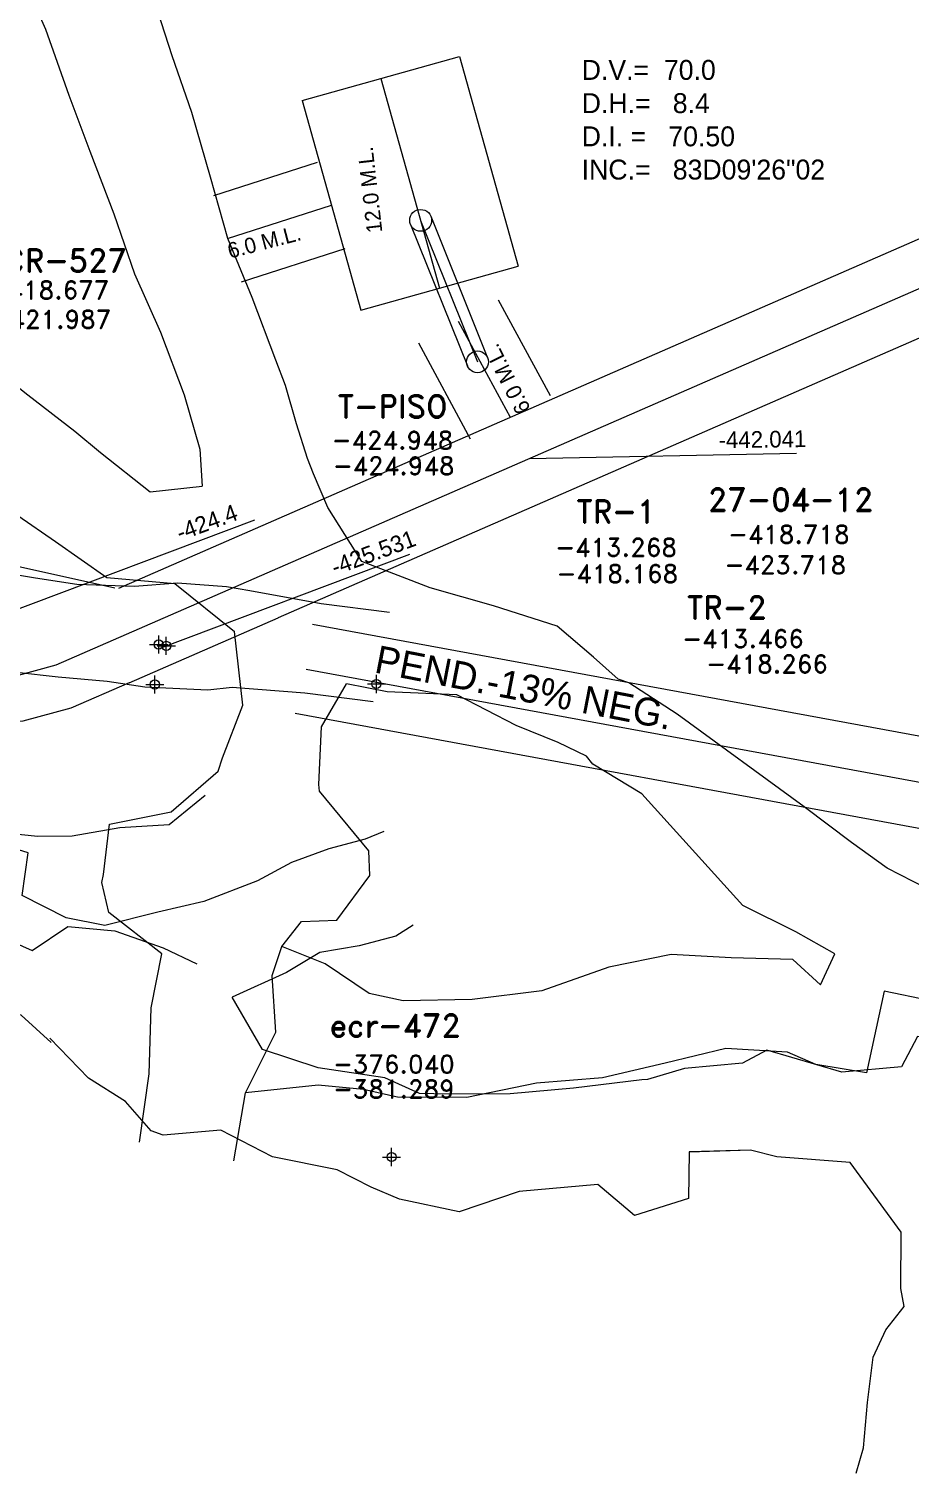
# Model space of a CAD drawing. Extents: x 0 to 99091, y -1812 to 13278.
# Drawn here: x 10396.3 to 10444.8, y 9960.8 to 10040.4 of the extents above; entities that cross this region are included whole.
import ezdxf
from ezdxf.enums import TextEntityAlignment as Align

# ---------------------------------------------------------------- set-up
doc = ezdxf.new("R2010")
doc.units = 0
doc.header["$MEASUREMENT"] = 0
doc.header["$PDMODE"] = 34
doc.header["$PDSIZE"] = 0.5
for name, color, linetype in [('F-380-8541-NW-FI3', 174, 'Continuous'), ('F-440-8181-E-SCR', 1, 'Continuous'), ('F-440-8185-W-SCR', 1, 'Continuous'), ('F-460-8340-EW-SCR', 5, 'Continuous'), ('proy82- 480', 7, 'Continuous'), ('R-380-8541-SE-SCR', 1, 'Continuous'), ('RAM-440-8183-EW', 1, 'Continuous')]:
    doc.layers.add(name, color=color, linetype=linetype)
doc.styles.add('ROMAND', font='ROMAND.SHX')
doc.styles.add('ROMANS', font='ROMANS.SHX', dxfattribs={"width": 2.5})

# ---------------------------------------------------------------- blocks, each defined once
blk = doc.blocks.new('F2')
at = {"lineweight": 0}
blk.add_point((0, 0), dxfattribs=at)
at = {"lineweight": 0, "style": 'ROMAND'}
for tag, height, p in [('NOMBRE', 1.25, (0.201, 6.617)), ('CIELO', 1, (0.136, 4.616)), ('PISO', 1, (0.136, 3.247))]:
    blk.add_attdef(tag, text='', height=height, dxfattribs=at).set_placement(p, align=Align.CENTER)
at = {"lineweight": 0, "style": 'ROMANS', "flags": 1}
for tag, p in [('MINA', (-0.074, -3.255)), ('LOCALIZACION', (-0.074, -4.928)), ('ESTRUCTURA', (-0.074, -6.618)), ('NIVEL', (-0.074, -8.29)), ('OBRA', (-0.074, -10.121)), ('FECHA', (-0.074, -11.793)), ('ATRAS', (-0.074, -13.483)), ('TOPOGRAFO', (2.675, -15.297))]:
    blk.add_attdef(tag, text='', height=1.25, dxfattribs=at).set_placement(p, align=Align.CENTER)

msp = doc.modelspace()

# ---------------------------------------------------------------- linework, layer by layer
at = {"color": 3, "linetype": 'Continuous', "lineweight": 0, "ltscale": 5, "flags": 128}
for points in [[(10411.36018, 10036.45329), (10420.02708, 10038.87916)], [(10420.02708, 10038.87916), (10423.26038, 10027.32756)], [(10411.36018, 10036.45329), (10414.59348, 10024.90169)], [(10406.50007, 10031.22665), (10412.2137, 10033.05817)], [(10417.33656, 10029.62689), (10420.46566, 10021.83146)], [(10418.45019, 10030.0739), (10421.57929, 10022.27847)], [(10408.02634, 10026.46529), (10413.73996, 10028.29681)], [(10414.59348, 10024.90169), (10423.26038, 10027.32756)], [(10425.04018, 10020.18725), (10422.18105, 10025.46222)], [(10420.64437, 10017.80464), (10417.78524, 10023.07962)]]:
    msp.add_lwpolyline(points, dxfattribs=at)
at = {"color": 1, "linetype": 'Continuous', "lineweight": 0, "ltscale": 5, "flags": 128}
for points in [[(10415.69363, 10037.66623), (10418.92693, 10026.11462)], [(10415.69363, 10037.66623), (10418.92693, 10026.11462)], [(10407.2632, 10028.84597), (10412.97683, 10030.67749)], [(10417.89338, 10029.8504), (10421.02248, 10022.05497)], [(10422.84228, 10018.99594), (10419.98315, 10024.27092)]]:
    msp.add_lwpolyline(points, dxfattribs=at)
at = {"color": 1, "linetype": 'Continuous', "lineweight": 0, "flags": 128}
msp.add_lwpolyline([(10423.89021, 10016.72832), (10438.58784, 10017.03222)], dxfattribs=at)
at = {"color": 1, "linetype": 'Continuous', "lineweight": 0, "elevation": -399.5838, "flags": 128}
for points in [[(10395.01, 10008.18), (10408.76935, 10013.3562)], [(10403.53914, 10006.28298), (10417.29849, 10011.45918)]]:
    msp.add_lwpolyline(points, dxfattribs=at)
at = {"color": 3, "linetype": 'Continuous', "lineweight": 0, "ltscale": 5}
for centre in [(10417.89338, 10029.8504), (10421.02248, 10022.05497)]:
    msp.add_circle(centre, 0.6, dxfattribs=at)
at = {"layer": 'F-440-8181-E-SCR', "color": 1, "linetype": 'Continuous', "lineweight": 0}
for points in [[(10448.89185, 9990.51125, -367.84185), (10446.53128, 9992.65172, -368.17306), (10445.0167, 9993.42989, -368.29516), (10443.58822, 9994.15722, -368.01596)], [(10448.89185, 9990.51121, -371.94185), (10446.53128, 9992.65172, -372.07306), (10445.0167, 9993.42989, -372.39516), (10443.58822, 9994.15722, -372.11596)]]:
    msp.add_polyline3d(points, dxfattribs=at)
at = {"layer": 'F-440-8185-W-SCR', "color": 1, "linetype": 'Continuous', "lineweight": 0}
for points in [[(10389.28993, 9999.06102, -367.64285), (10390.41159, 9998.14829, -367.48057), (10393.34215, 9996.7027, -367.59055), (10395.01442, 9996.11992, -367.85286), (10396.80613, 9995.93174, -367.91885), (10398.70747, 9995.93842, -367.9885), (10401.33204, 9996.41017, -368.28381), (10404.0417, 9996.57736, -367.98279), (10406.02158, 9998.18212, -367.65244)], [(10389.28993, 9999.06102, -371.44285), (10390.41159, 9998.14829, -371.78057), (10393.34215, 9996.7027, -371.99055), (10395.01442, 9996.11992, -371.95286), (10396.80613, 9995.93174, -372.01885), (10398.70747, 9995.93842, -372.0885), (10401.33204, 9996.41017, -372.18381), (10404.0417, 9996.57736, -372.38279), (10406.02158, 9998.18212, -372.35244)], [(10386.94854, 9994.19503, -367.64285), (10390.1269, 9992.35528, -367.48057), (10393.01328, 9990.01078, -367.59055), (10394.73463, 9990.42679, -367.85286), (10396.4969, 9989.63934, -367.91885), (10398.46205, 9990.94445, -367.9885), (10401.05226, 9990.71704, -368.28381), (10403.70793, 9989.78556, -367.98279), (10405.56509, 9988.89333, -367.65244)], [(10386.94854, 9994.19503, -371.44285), (10390.1269, 9992.35528, -371.78057), (10393.01328, 9990.01078, -371.99055), (10394.73463, 9990.42679, -371.95286), (10396.4969, 9989.63934, -372.01885), (10398.46205, 9990.94445, -372.0885), (10401.05226, 9990.71704, -372.18381), (10403.70793, 9989.78556, -372.38279), (10405.56509, 9988.89333, -372.35244)], [(10439.91218, 9987.73863, -368.75427), (10439.91218, 9987.73863, -368.75427), (10438.38928, 9989.12781, -368.52335), (10434.98975, 9989.22199, -368.35763), (10431.69575, 9989.41029, -368.19385), (10428.25056, 9988.70577, -368.72813), (10424.57149, 9987.41364, -368.25855), (10420.73844, 9986.93162, -367.7851), (10416.92822, 9986.84895, -367.81166), (10416.92822, 9986.84895, -367.81166), (10415.04879, 9987.25688, -368.07493), (10412.63894, 9988.89709, -367.62661), (10410.24021, 9989.85648, -367.30562)], [(10439.91218, 9987.73863, -373.05427), (10439.91218, 9987.73863, -373.05427), (10438.38928, 9989.12781, -372.72335), (10434.98975, 9989.22199, -372.95763), (10431.69575, 9989.41029, -372.99385), (10428.25056, 9988.70577, -372.82813), (10424.57149, 9987.41364, -372.45855), (10420.73844, 9986.93162, -372.2851), (10416.92822, 9986.84895, -372.11166), (10416.92822, 9986.84895, -372.11166), (10415.04879, 9987.25688, -371.97493), (10412.63894, 9988.89709, -372.12661), (10410.24021, 9989.85648, -372.60562)], [(10439.91218, 9987.73863, -373.05427), (10440.69536, 9989.44538, -372.09405)], [(10439.91218, 9987.73863, -368.75427), (10440.69536, 9989.44538, -367.99405)], [(10442.43885, 9982.88651, -368.40839), (10439.66106, 9983.3458, -368.75427), (10438.09821, 9984.03612, -368.52335), (10434.70438, 9984.23014, -368.35763), (10431.35331, 9983.42007, -368.19385), (10427.90241, 9982.61572, -368.72813), (10424.28041, 9982.32196, -368.25855), (10420.43024, 9981.54043, -367.7851), (10416.62573, 9981.55759, -367.81166), (10416.52591, 9981.5633, -367.80972), (10414.7463, 9981.96552, -368.07493), (10412.25655, 9982.20801, -367.62661), (10408.24709, 9981.78953, -368.16331)], [(10442.43885, 9982.88651, -373.10839), (10439.66106, 9983.3458, -373.05427), (10438.09821, 9984.03612, -372.72335), (10434.70438, 9984.23014, -372.95763), (10431.35331, 9983.42007, -372.99385), (10427.90241, 9982.61572, -372.82813), (10424.28041, 9982.32196, -372.45855), (10420.43024, 9981.54043, -372.2851), (10416.62573, 9981.55759, -372.11166), (10416.52591, 9981.5633, -372.10972), (10414.7463, 9981.96552, -371.97493), (10412.25655, 9982.20801, -372.12661), (10408.24709, 9981.78953, -372.56331)]]:
    msp.add_polyline3d(points, dxfattribs=at)
at = {"layer": 'F-460-8340-EW-SCR', "linetype": 'Continuous', "lineweight": 0}
for points in [[(10415.85616, 9996.18225, -375.58282), (10414.84558, 9995.75925, -375.52355), (10412.82894, 9995.22919, -375.59221), (10410.77775, 9994.47859, -375.57367), (10408.91125, 9993.47161, -375.94233), (10405.94409, 9992.32779, -375.85173), (10403.42441, 9991.74421, -375.88436), (10400.50243, 9991.00452, -374.89962)], [(10415.85616, 9996.18225, -380.48282), (10414.84558, 9995.75925, -380.22355), (10412.82894, 9995.22919, -380.19221), (10410.77775, 9994.47859, -380.27367), (10408.91125, 9993.47161, -380.44233), (10405.94409, 9992.32779, -380.65173), (10403.42441, 9991.74421, -380.58436), (10400.50243, 9991.00452, -380.59962)], [(10400.50243, 9991.00452, -374.89962), (10398.36374, 9991.43737, -374.79663), (10395.95231, 9992.65597, -374.89283), (10396.27277, 9995.00453, -375.49099), (10394.53876, 9995.54317, -375.49057), (10393.15764, 9993.28032, -375.48888), (10390.23767, 9993.63209, -375.78494), (10387.65184, 9994.71073, -375.781), (10385.05263, 9995.25668, -376.12181)], [(10400.50243, 9991.00452, -380.59962), (10398.36374, 9991.43737, -380.59663), (10395.95231, 9992.65597, -380.69283), (10396.27323, 9995.00477, -380.79099), (10394.53876, 9995.54317, -380.79057), (10393.15764, 9993.28032, -380.78888), (10390.23767, 9993.63209, -380.78494), (10387.65184, 9994.71073, -380.781), (10385.05263, 9995.25668, -380.72181)], [(10417.47776, 9991.03148, -375.58282), (10416.52724, 9990.41771, -375.52355), (10414.5106, 9989.88766, -375.59221), (10412.33929, 9989.51859, -375.57367), (10410.50282, 9988.41623, -375.94233), (10407.5163, 9987.05998, -375.85277), (10407.5163, 9987.05998, -375.85277)], [(10417.47776, 9991.03148, -380.48282), (10416.52724, 9990.41771, -380.22355), (10414.5106, 9989.88766, -380.19221), (10412.33929, 9989.51859, -380.27367), (10410.50282, 9988.41623, -380.44233), (10407.5163, 9987.05998, -380.64958), (10407.5163, 9987.05998, -380.64958)], [(10397.5369, 9984.5535, -380.59962), (10395.89943, 9986.07667, -380.59663), (10393.15385, 9986.56839, -380.69283), (10391.80561, 9986.74794, -380.79099), (10391.53303, 9986.87324, -380.79057), (10390.40095, 9987.2836, -380.78888), (10387.85689, 9988.4531, -380.78494), (10385.27106, 9989.53174, -380.781), (10382.74897, 9990.03079, -380.67748), (10380.88052, 9987.48778, -380.57593), (10378.29492, 9988.79969, -380.5755)], [(10397.5369, 9984.5535, -374.89962), (10395.89943, 9986.07667, -374.79663), (10393.15385, 9986.56839, -374.89283), (10391.80561, 9986.74794, -375.49099), (10391.53303, 9986.87324, -375.49057), (10390.40095, 9987.2836, -375.48888), (10387.85689, 9988.4531, -375.78494), (10385.27106, 9989.53174, -375.781), (10382.74897, 9990.03079, -375.77748), (10380.88058, 9987.48778, -375.77593), (10378.29498, 9988.79965, -375.7755)], [(10417.82547, 9981.75226, -376.21981), (10415.91315, 9982.62431, -376.06917), (10412.25296, 9983.15898, -375.48478), (10409.17983, 9984.17875, -376.20762), (10407.5163, 9987.05998, -375.85277), (10407.5163, 9987.05998, -375.85277)], [(10417.82547, 9981.75226, -380.91981), (10415.91315, 9982.62431, -380.86917), (10412.25296, 9983.15898, -380.88478), (10409.17983, 9984.17875, -380.80762), (10407.5163, 9987.05998, -380.64958)], [(10447.94139, 9982.58625, -376.47019), (10447.94139, 9982.58625, -376.47019), (10447.94139, 9982.58625, -376.47019), (10447.94139, 9982.58625, -376.47019), (10447.59531, 9984.59357, -377.10104), (10445.26443, 9984.89153, -377.09969), (10444.37337, 9983.22758, -377.192), (10441.08755, 9982.92229, -376.47709), (10436.95673, 9984.14539, -376.75902), (10435.61825, 9983.41844, -376.65269), (10432.43201, 9983.12241, -375.93823), (10430.37804, 9982.52985, -376.12875), (10430.07933, 9982.50209, -376.12739), (10426.30492, 9982.05098, -375.81022), (10422.81996, 9981.72719, -375.49441), (10419.40682, 9981.71136, -374.97904), (10417.82547, 9981.75226, -376.21981), (10417.82547, 9981.75226, -376.21981)], [(10447.94139, 9982.58625, -381.37019), (10447.94139, 9982.58625, -381.37019), (10447.94139, 9982.58625, -381.37019), (10447.94139, 9982.58625, -381.37019), (10447.59531, 9984.59357, -381.30104), (10445.26443, 9984.89153, -381.29969), (10444.37337, 9983.22758, -381.292), (10441.08755, 9982.92229, -381.27709), (10436.95673, 9984.14539, -381.05902), (10435.61825, 9983.41844, -380.95269), (10432.43201, 9983.12241, -380.93823), (10430.37804, 9982.52985, -381.02875), (10430.07933, 9982.50209, -381.02739), (10426.30492, 9982.05098, -381.01022), (10422.81996, 9981.72719, -380.99441), (10419.40682, 9981.71136, -381.17904), (10417.82547, 9981.75226, -380.91981), (10417.82547, 9981.75226, -380.91981)], [(10415.17064, 9976.59553, -376.21981), (10413.30409, 9977.55649, -376.06917), (10409.73544, 9978.26898, -375.48478), (10406.89118, 9979.73329, -376.20762), (10403.71319, 9979.45735, -375.74252), (10403.04523, 9979.68876, -375.72564), (10401.63375, 9981.31523, -374.87741), (10399.5921, 9982.59128, -374.71954), (10397.47222, 9984.8074, -374.94962)], [(10415.17064, 9976.59553, -380.91981), (10413.30409, 9977.55649, -380.86917), (10409.73544, 9978.26898, -380.88478), (10406.89118, 9979.73329, -380.80762), (10403.71319, 9979.45735, -380.74252), (10403.04523, 9979.68876, -380.72564), (10401.63375, 9981.31523, -380.77741), (10399.5921, 9982.59128, -380.61954), (10397.47222, 9984.8074, -380.64962)], [(10441.55011, 9977.94374, -376.47709), (10437.50255, 9978.27069, -376.75902), (10436.06231, 9978.63903, -376.65269), (10432.68024, 9978.53453, -375.93823), (10432.6401, 9975.97677, -376.12875), (10429.67812, 9975.02545, -376.12739), (10427.64894, 9976.74212, -375.81022), (10423.31953, 9976.35035, -375.49441), (10420.00815, 9975.23924, -374.97904), (10416.7294, 9975.93891, -375.76458), (10415.17064, 9976.59553, -376.21981)], [(10441.55011, 9977.94374, -381.27709), (10437.50255, 9978.27069, -381.05902), (10436.06231, 9978.63903, -380.95269), (10432.67615, 9978.53043, -380.93823), (10432.64016, 9975.97689, -381.02875), (10429.67812, 9975.02545, -381.02739), (10427.64925, 9976.7416, -381.01022), (10423.31953, 9976.35035, -380.99441), (10420.00815, 9975.23924, -381.17904), (10416.7294, 9975.93891, -380.96458), (10415.17064, 9976.59553, -380.91981)], [(10441.86985, 9960.84243, -376.5735), (10442.27893, 9962.23891, -376.22347), (10442.49514, 9964.73597, -375.93411), (10442.81134, 9967.23237, -376.14475), (10443.52106, 9968.72684, -376.79114), (10444.52947, 9970.01949, -376.94467), (10444.33596, 9971.02013, -376.60893), (10444.35606, 9974.11808, -377.09813), (10441.55011, 9977.94374, -376.47709)], [(10441.86985, 9960.84243, -381.0735), (10442.27893, 9962.23891, -381.12347), (10442.49514, 9964.73597, -381.23411), (10442.81134, 9967.23237, -381.14475), (10443.52106, 9968.72684, -381.19114), (10444.52947, 9970.01949, -381.14467), (10444.33596, 9971.02013, -381.20893), (10444.35606, 9974.11808, -381.09813), (10441.55011, 9977.94374, -381.27709)]]:
    msp.add_polyline3d(points, dxfattribs=at)
at = {"layer": 'proy82- 480', "color": 3, "linetype": 'Continuous', "lineweight": 0, "flags": 128}
for points in [[(10349.00686, 10063.73264), (10349.72041, 10064.24445), (10352.1744, 10065.48313), (10354.79889, 10066.3113), (10357.50772, 10066.73163), (10360.26391, 10066.70828), (10362.96947, 10066.26512), (10365.57349, 10065.40101), (10368.00977, 10064.14207), (10370.22764, 10062.51952), (10372.1667, 10060.5571), (10373.75325, 10058.3452), (10374.87448, 10056.20584), (10381.20178, 10023.58032), (10387.22425, 10015.85223), (10388.73337, 10014.40941), (10390.486, 10013.29178), (10392.04855, 10012.38505), (10393.85695, 10011.45656), (10395.68916, 10010.79362), (10401.05323, 10009.61571)], [(10447.26181, 10029.65245), (10401.24888, 10009.57275)], [(10448.79819, 10024.86755), (10410.03917, 10007.9534), (10410.03917, 10007.9534)], [(10448.79819, 10024.86755), (10410.03917, 10007.9534), (10410.03917, 10007.9534)], [(10401.84704, 10004.37842), (10410.03917, 10007.9534)], [(10411.93073, 10007.60494), (10449.92717, 10000.60527)], [(10411.93073, 10007.60494), (10449.92717, 10000.60527)], [(10401.84704, 10004.37842), (10398.62894, 10002.97406), (10395.98998, 10002.26492), (10393.26478, 10001.97376), (10390.51896, 10002.10229), (10387.82941, 10002.67528), (10385.26819, 10003.6532), (10385.04127, 10003.78271), (10385.26189, 10002.64512), (10385.85699, 9997.60625), (10385.53048, 9994.77887), (10384.79334, 9992.1678), (10374.37219, 9967.55235)], [(10401.84704, 10004.37842), (10398.62894, 10002.97406), (10395.98998, 10002.26492), (10393.26478, 10001.97376), (10390.51896, 10002.10229), (10387.82941, 10002.67528), (10385.26819, 10003.6532), (10385.04127, 10003.78271), (10385.26189, 10002.64512), (10385.85699, 9997.60625), (10385.53048, 9994.77887), (10384.79334, 9992.1678), (10374.37219, 9967.55235)], [(10410.97717, 10002.69647), (10449.21283, 9995.65273)]]:
    msp.add_lwpolyline(points, dxfattribs=at)
at = {"layer": 'proy82- 480', "color": 1, "linetype": 'Continuous', "lineweight": 0, "elevation": -399.5838, "flags": 128}
for points in [[(10448.03, 10027.26), (10397.8, 10005.34), (10395.53, 10004.73), (10393.19, 10004.48), (10390.84, 10004.59), (10388.54, 10005.08), (10386.34, 10005.92), (10384.29, 10007.09), (10382.46, 10008.57), (10348.98, 10037.92), (10347.32, 10039.59), (10345.95, 10041.5)], [(10411.58916, 10005.1258), (10449.57, 9998.129)]]:
    msp.add_lwpolyline(points, dxfattribs=at)
at = {"layer": 'R-380-8541-SE-SCR', "color": 1, "linetype": 'Continuous', "lineweight": 0}
for points in [[(10402.13369, 10009.67513, -418.06879), (10398.94986, 10009.79041, -421.67888), (10396.67887, 10010.14434, -421.74708), (10393.82059, 10010.61617, -421.3809), (10391.85085, 10011.22634, -421.84023)], [(10402.13369, 10009.67513, -422.86879), (10398.94986, 10009.79041, -425.97888), (10396.67887, 10010.14434, -425.84708), (10393.82059, 10010.61617, -425.6809), (10391.85085, 10011.22634, -425.44023)], [(10416.1723, 10008.24831, -418.71833), (10412.40605, 10008.72775, -418.46242), (10408.47913, 10009.43957, -417.89305), (10407.20288, 10009.67092, -418.10551), (10404.49869, 10009.85621, -418.02368), (10402.13369, 10009.67513, -418.06879)], [(10416.1723, 10008.24831, -423.71833), (10412.40605, 10008.72775, -423.46242), (10408.47913, 10009.43957, -423.29305), (10407.20288, 10009.67092, -423.20551), (10404.49869, 10009.85621, -423.02368), (10402.13369, 10009.67513, -422.86879)], [(10402.70342, 10004.14107, -426.15393), (10400.62821, 10004.45569, -425.93359), (10397.92633, 10004.69214, -425.97888), (10395.63566, 10004.94802, -425.84708), (10392.6396, 10004.73355, -425.6809), (10390.40798, 10005.28356, -425.44911)], [(10402.70342, 10004.14107, -421.35393), (10400.62821, 10004.45569, -421.63359), (10397.92633, 10004.69214, -421.67888), (10395.63566, 10004.94802, -421.74708), (10392.6396, 10004.73355, -421.3809), (10390.40798, 10005.28356, -421.64911)], [(10415.2805, 10003.32849, -418.71833), (10411.51425, 10003.80793, -418.46242), (10407.51598, 10004.12616, -417.89305), (10406.16838, 10003.96392, -418.10551), (10402.70342, 10004.14107, -421.35393)], [(10415.2805, 10003.32849, -423.71833), (10411.51425, 10003.80793, -423.46242), (10407.51598, 10004.12616, -423.29305), (10406.16838, 10003.96392, -423.20551), (10402.70342, 10004.14107, -426.15393)]]:
    msp.add_polyline3d(points, dxfattribs=at)
at = {"layer": 'RAM-440-8183-EW', "color": 1, "linetype": 'Continuous', "lineweight": 0, "flags": 128}
for points, elevation in [([(10397.8841, 10051.65708), (10398.2906, 10048.86524), (10397.68799, 10046.51093), (10397.1364, 10044.75371), (10396.68683, 10044.19067), (10396.41714, 10042.20887), (10397.24062, 10040.37627), (10398.50838, 10036.7502), (10399.67823, 10033.66452), (10400.98987, 10030.20481), (10402.13711, 10026.89666), (10403.56487, 10023.69486), (10404.87651, 10020.23515), (10405.73427, 10017.24578), (10405.85348, 10015.21006), (10405.85348, 10015.21006)], -368.09789), ([(10414.65421, 10011.05454), (10414.65421, 10011.05454), (10414.65421, 10011.05454), (10414.65421, 10011.05454), (10414.65421, 10011.05454), (10414.65421, 10011.05454), (10414.65421, 10011.05454), (10412.77899, 10014.0252), (10411.98258, 10015.88372), (10411.65806, 10016.72891), (10411.05513, 10018.63807), (10410.45756, 10020.74686), (10409.92582, 10022.14944), (10408.61417, 10025.60915), (10407.27992, 10028.8464), (10406.31969, 10032.22545), (10405.28857, 10035.79151), (10404.21223, 10038.91264), (10403.03797, 10042.57416), (10403.26766, 10046.0342), (10404.56773, 10048.32893), (10406.31508, 10048.65801)], -368.58928)]:
    msp.add_lwpolyline(points, dxfattribs=dict(at, elevation=elevation))
at = {"layer": 'RAM-440-8183-EW', "color": 1, "linetype": 'Continuous', "lineweight": 0}
for points in [[(10391.14687, 10024.77873, -367.68368), (10392.31323, 10023.50584, -367.72526), (10394.13165, 10021.91216, -367.68467), (10396.25448, 10020.23312, -367.8515), (10398.84912, 10018.23459, -368.13243)], [(10391.14687, 10024.77873, -372.28368), (10392.31323, 10023.50584, -372.32526), (10394.13165, 10021.91216, -372.38467), (10396.25448, 10020.23312, -372.4515), (10398.84912, 10018.23459, -372.43243)], [(10398.84912, 10018.23459, -368.13243), (10400.26568, 10017.0623, -368.3421), (10402.99536, 10014.90242, -368.69951), (10405.85348, 10015.21006, -368.09789), (10405.85348, 10015.21006, -368.09789)], [(10395.70919, 10013.59769, -368.13243), (10397.78998, 10012.15099, -368.3421), (10400.60969, 10010.1697, -368.69951), (10404.34715, 10009.85354, -368.75605), (10407.6386, 10007.2028, -368.72833)], [(10428.77952, 10004.58009, -368.30911), (10427.40927, 10005.79422, -368.44397), (10425.40358, 10007.48675, -368.89435), (10421.8971, 10008.60835, -368.56831), (10418.41718, 10009.61082, -368.84086), (10414.65421, 10011.05454, -368.92207)], [(10428.77952, 10004.58009, -372.00911), (10427.40927, 10005.79422, -372.14397), (10425.40358, 10007.48675, -372.49435), (10421.8971, 10008.60835, -372.76831), (10418.41718, 10009.61082, -372.84086), (10414.65421, 10011.05454, -372.82207)], [(10406.73674, 9999.51328, -372.55049), (10406.98324, 10000.23837, -372.48747), (10408.09573, 10003.14669, -372.751), (10407.6386, 10007.20281, -372.82833)], [(10406.73674, 9999.51328, -367.85049), (10406.98324, 10000.23837, -367.98747), (10408.09573, 10003.14669, -368.151), (10407.6386, 10007.2028, -368.72833)], [(10412.28565, 9998.77742, -372.48747), (10412.28565, 9998.77742, -372.48747), (10412.43407, 10001.95136, -372.751), (10413.81269, 10004.31969, -372.7053)], [(10412.28565, 9998.77742, -367.98747), (10412.28565, 9998.77742, -367.98747), (10412.43407, 10001.95136, -368.151), (10413.81269, 10004.31969, -369.0053)], [(10427.02572, 10000.32754, -368.30911), (10425.46485, 10001.07943, -368.44397), (10423.15415, 10002.03239, -368.89435), (10419.87642, 10003.70867, -368.56831), (10416.05337, 10003.87912, -368.84086), (10413.81269, 10004.31969, -369.0053)], [(10427.02572, 10000.32754, -372.00911), (10425.46485, 10001.07943, -372.14397), (10423.15415, 10002.03239, -372.49435), (10419.87642, 10003.70867, -372.76831), (10416.05337, 10003.87912, -372.84086), (10413.81269, 10004.31969, -372.7053)], [(10439.02025, 9997.54984, -366.95296), (10432.02099, 10002.64468, -367.55708), (10429.35254, 10004.37181, -368.33436), (10428.77952, 10004.58009, -368.30911)], [(10439.02025, 9997.54984, -371.95296), (10432.02099, 10002.64468, -372.15708), (10429.35254, 10004.37181, -372.23436), (10428.77952, 10004.58009, -372.00911)], [(10435.64276, 9992.11361, -366.95296), (10430.07919, 9998.25498, -367.55708), (10427.37028, 9999.89067, -368.33436), (10427.02572, 10000.32754, -368.30911)], [(10435.64276, 9992.11361, -371.95296), (10430.07919, 9998.25498, -372.15708), (10427.37028, 9999.89067, -372.23436), (10427.02572, 10000.32754, -372.00911)], [(10402.41208, 9979.0647, -368.24394), (10402.94846, 9982.83091, -368.16331), (10403.05397, 9986.479, -367.88166), (10403.63636, 9989.44227, -367.69706), (10400.72229, 9991.72711, -367.30562), (10400.33434, 9993.38299, -367.71352), (10400.42112, 9993.82454, -367.71582), (10400.75906, 9996.58107, -367.62994), (10404.15548, 9997.26897, -367.93672), (10406.73674, 9999.51328, -367.85049), (10406.73674, 9999.51328, -367.85049)], [(10402.41208, 9979.0647, -372.54394), (10402.94846, 9982.83091, -372.56331), (10403.05397, 9986.479, -372.58166), (10403.63636, 9989.44227, -372.59706), (10400.72229, 9991.72711, -372.60562), (10400.33434, 9993.38299, -372.61352), (10400.42112, 9993.82454, -372.61582), (10400.75906, 9996.58107, -372.52994), (10404.15548, 9997.26897, -372.53672), (10406.73674, 9999.51328, -372.55049), (10406.73674, 9999.51328, -372.55049)], [(10407.61259, 9978.0426, -368.24394), (10408.24709, 9981.78953, -368.16331), (10409.92257, 9985.12906, -367.88166), (10409.71998, 9988.24661, -367.69706), (10410.24021, 9989.85648, -367.30562), (10411.3241, 9991.22308, -367.71352), (10413.27522, 9991.29822, -367.71582), (10415.085, 9993.76548, -367.62994), (10415.04711, 9995.12836, -367.93672), (10412.32974, 9998.41404, -367.85049), (10412.28565, 9998.77742, -367.98747)], [(10407.61259, 9978.0426, -372.54394), (10408.24709, 9981.78953, -372.56331), (10409.92257, 9985.12906, -372.58166), (10409.71998, 9988.24661, -372.59706), (10410.24021, 9989.85648, -372.60562), (10411.3241, 9991.22308, -372.61352), (10413.27522, 9991.29822, -372.61582), (10415.085, 9993.76548, -372.52994), (10415.04711, 9995.12836, -372.53672), (10412.32974, 9998.41404, -372.55049), (10412.28565, 9998.77742, -372.48747)], [(10443.58822, 9994.15722, -368.01596), (10443.58822, 9994.15722, -368.01596), (10443.58822, 9994.15722, -368.01596), (10443.58822, 9994.15722, -368.01596), (10443.58822, 9994.15722, -368.01596), (10441.62244, 9995.57993, -367.67639), (10439.02025, 9997.54984, -366.95296)], [(10443.58822, 9994.15722, -372.11596), (10443.58822, 9994.15722, -372.11596), (10443.58822, 9994.15722, -372.11596), (10443.58822, 9994.15722, -372.11596), (10443.58822, 9994.15722, -372.11596), (10441.62244, 9995.57993, -371.97639), (10439.02025, 9997.54984, -371.95296)], [(10440.69536, 9989.44538, -367.99405), (10440.69536, 9989.44538, -367.99405), (10440.69536, 9989.44538, -367.99405), (10440.69536, 9989.44538, -367.99405), (10440.69536, 9989.44538, -367.99405), (10438.56159, 9990.65335, -367.67639), (10435.64276, 9992.11361, -366.95296)], [(10440.69536, 9989.44538, -372.09405), (10440.69536, 9989.44538, -372.09405), (10440.69536, 9989.44538, -372.09405), (10440.69536, 9989.44538, -372.09405), (10440.69536, 9989.44538, -372.09405), (10438.56159, 9990.65335, -371.97639), (10435.64276, 9992.11361, -371.95296)], [(10447.02525, 9984.97467, -367.0826), (10445.90299, 9986.86776, -367.84185), (10443.42978, 9987.39904, -368.17306), (10442.43885, 9982.88651, -368.40839)], [(10447.02525, 9984.97467, -371.3016), (10445.90299, 9986.86776, -371.94185), (10443.42978, 9987.39904, -372.07306), (10442.43885, 9982.88651, -373.10839)]]:
    msp.add_polyline3d(points, dxfattribs=at)

# ---------------------------------------------------------------- block references
at = {"color": 4, "linetype": 'Continuous', "lineweight": 0}
msp.add_blockref('F2', (10416.2899, 9978.2513, -376.04), dxfattribs=at).add_auto_attribs({'NOMBRE': 'ecr-472', 'CIELO': '-376.040', 'PISO': '-381.289'})
at = {"layer": 'F-380-8541-NW-FI3', "color": 4, "linetype": 'Continuous', "lineweight": 0}
ref = msp.add_blockref('F2', (10388.95211, 10009.11726, -418.67707), dxfattribs=at)
ref.add_attrib('NOMBRE', 'ECR-527', dxfattribs={"layer": '0', "lineweight": 0, "height": 1.25, "style": 'ROMAND'}).set_placement((10397.83713, 10027.01277, -418.67707), align=Align.CENTER)
ref.add_attrib('CIELO', '-418.677', dxfattribs={"layer": '0', "lineweight": 0, "height": 1, "style": 'ROMAND'}).set_placement((10397.40701, 10025.50928, -418.67707), align=Align.CENTER)
ref.add_attrib('PISO', '-421.987', dxfattribs={"layer": '0', "lineweight": 0, "height": 1, "style": 'ROMAND'}).set_placement((10397.51454, 10023.89836, -418.67707), align=Align.CENTER)
ref = msp.add_blockref('F2', (10403.25332, 10004.28229, -424.94754), dxfattribs=at)
ref.add_attrib('NOMBRE', 'T-PISO', dxfattribs={"layer": '0', "lineweight": 0, "height": 1.25, "style": 'ROMAND'}).set_placement((10416.34771, 10018.97874, -424.94754), align=Align.CENTER)
ref.add_attrib('CIELO', '-424.948', dxfattribs={"layer": '0', "lineweight": 0, "height": 1, "style": 'ROMAND'}).set_placement((10416.34771, 10017.23779, -424.94754), align=Align.CENTER)
ref.add_attrib('PISO', '-424.948', dxfattribs={"layer": '0', "lineweight": 0, "height": 1, "style": 'ROMAND'}).set_placement((10416.41473, 10015.83169, -424.94754), align=Align.CENTER)
ref = msp.add_blockref('F2', (10415.45886, 10004.31245, -418.71833), dxfattribs=at)
ref.add_attrib('NOMBRE', '27-04-12', dxfattribs={"layer": '0', "lineweight": 0, "height": 1.25, "style": 'ROMAND'}).set_placement((10438.26955, 10013.83883, -418.71833), align=Align.CENTER)
ref.add_attrib('CIELO', '-418.718', dxfattribs={"layer": '0', "lineweight": 0, "height": 1, "style": 'ROMAND'}).set_placement((10438.17572, 10012.05782, -418.71833), align=Align.CENTER)
ref.add_attrib('PISO', '-423.718', dxfattribs={"layer": '0', "lineweight": 0, "height": 1, "style": 'ROMAND'}).set_placement((10437.98795, 10010.37055, -418.71833), align=Align.CENTER)
ref = msp.add_blockref('F2', (10403.46843, 10006.48592, -413.26803), dxfattribs=at)
ref.add_attrib('NOMBRE', 'TR-1', dxfattribs={"layer": '0', "lineweight": 0, "height": 1.25, "style": 'ROMAND'}).set_placement((10428.66317, 10013.19259, -413.26803), align=Align.CENTER)
ref.add_attrib('CIELO', '-413.268', dxfattribs={"layer": '0', "lineweight": 0, "height": 1, "style": 'ROMAND'}).set_placement((10428.66317, 10011.33564, -413.26803), align=Align.CENTER)
ref.add_attrib('PISO', '-418.168', dxfattribs={"layer": '0', "lineweight": 0, "height": 1, "style": 'ROMAND'}).set_placement((10428.73205, 10009.89132, -413.26803), align=Align.CENTER)
ref = msp.add_blockref('F2', (10403.8833, 10006.41072, -413.46577), dxfattribs=at)
ref.add_attrib('NOMBRE', 'TR-2', dxfattribs={"layer": '0', "lineweight": 0, "height": 1.25, "style": 'ROMAND'}).set_placement((10434.74956, 10007.90558, -413.46577), align=Align.CENTER)
ref.add_attrib('CIELO', '-413.466', dxfattribs={"layer": '0', "lineweight": 0, "height": 1, "style": 'ROMAND'}).set_placement((10435.65591, 10006.30421, -413.46577), align=Align.CENTER)
ref.add_attrib('PISO', '-418.266', dxfattribs={"layer": '0', "lineweight": 0, "height": 1, "style": 'ROMAND'}).set_placement((10436.98057, 10004.91171, -413.46577), align=Align.CENTER)

# ---------------------------------------------------------------- texts
at = {"color": 5, "linetype": 'Continuous', "lineweight": 0, "ltscale": 5, "insert": (10426.76228, 10038.68537), "char_height": 1.0976608, "width": 23.0160819, "attachment_point": 1}
msp.add_mtext('D.V.=  70.0^I\\PD.H.=   8.4\\PD.I. =   70.50\\PINC.=   83D09\'26"02', dxfattribs=at)
at = {"color": 4, "linetype": 'Continuous', "lineweight": 0, "ltscale": 5, "char_height": 0.854771, "width": 9.395312, "attachment_point": 1}
for s, insert, rotation in [('12.0 M.L.', (10414.93647, 10029.1101), 96.4786815), ('6.0 M.L.', (10407.17107, 10028.56365), 14.6200506), ('6.0 M.L.', (10423.21358, 10019.06541), 116.7364722)]:
    msp.add_mtext(s, dxfattribs=dict(at, insert=insert, rotation=rotation))
at = {"layer": 'proy82- 480', "color": 3, "linetype": 'Continuous', "lineweight": 0, "attachment_point": 1}
for s, insert, char_height, width, rotation in [('-442.041', (10434.29129, 10018.2092), 0.916832, 11.6414742, 0.8306538), ('-424.4', (10404.32598, 10013.03676, -399.5838), 0.916832, 11.6414742, 20.2621795), ('-425.531', (10412.85512, 10011.13974, -399.5838), 0.916832, 11.6414742, 20.2621795), ('PEND.-13% NEG.', (10415.58206, 10006.45528), 1.5300613, 19.4279632, 348.9846564)]:
    msp.add_mtext(s, dxfattribs=dict(at, insert=insert, char_height=char_height, width=width, rotation=rotation))

doc.saveas('drawing.dxf')
